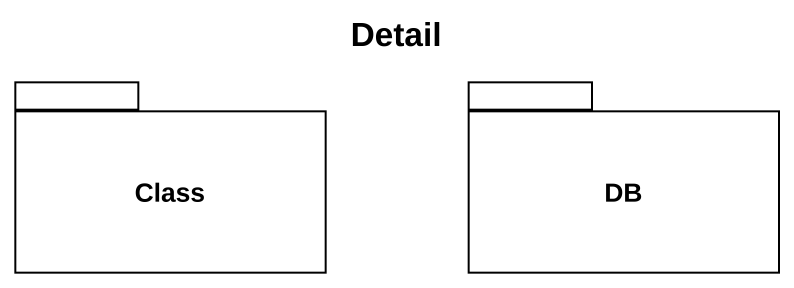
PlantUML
@startuml
title Detail
package "Class" as Class_ {
}
package DB {
}
@enduml
